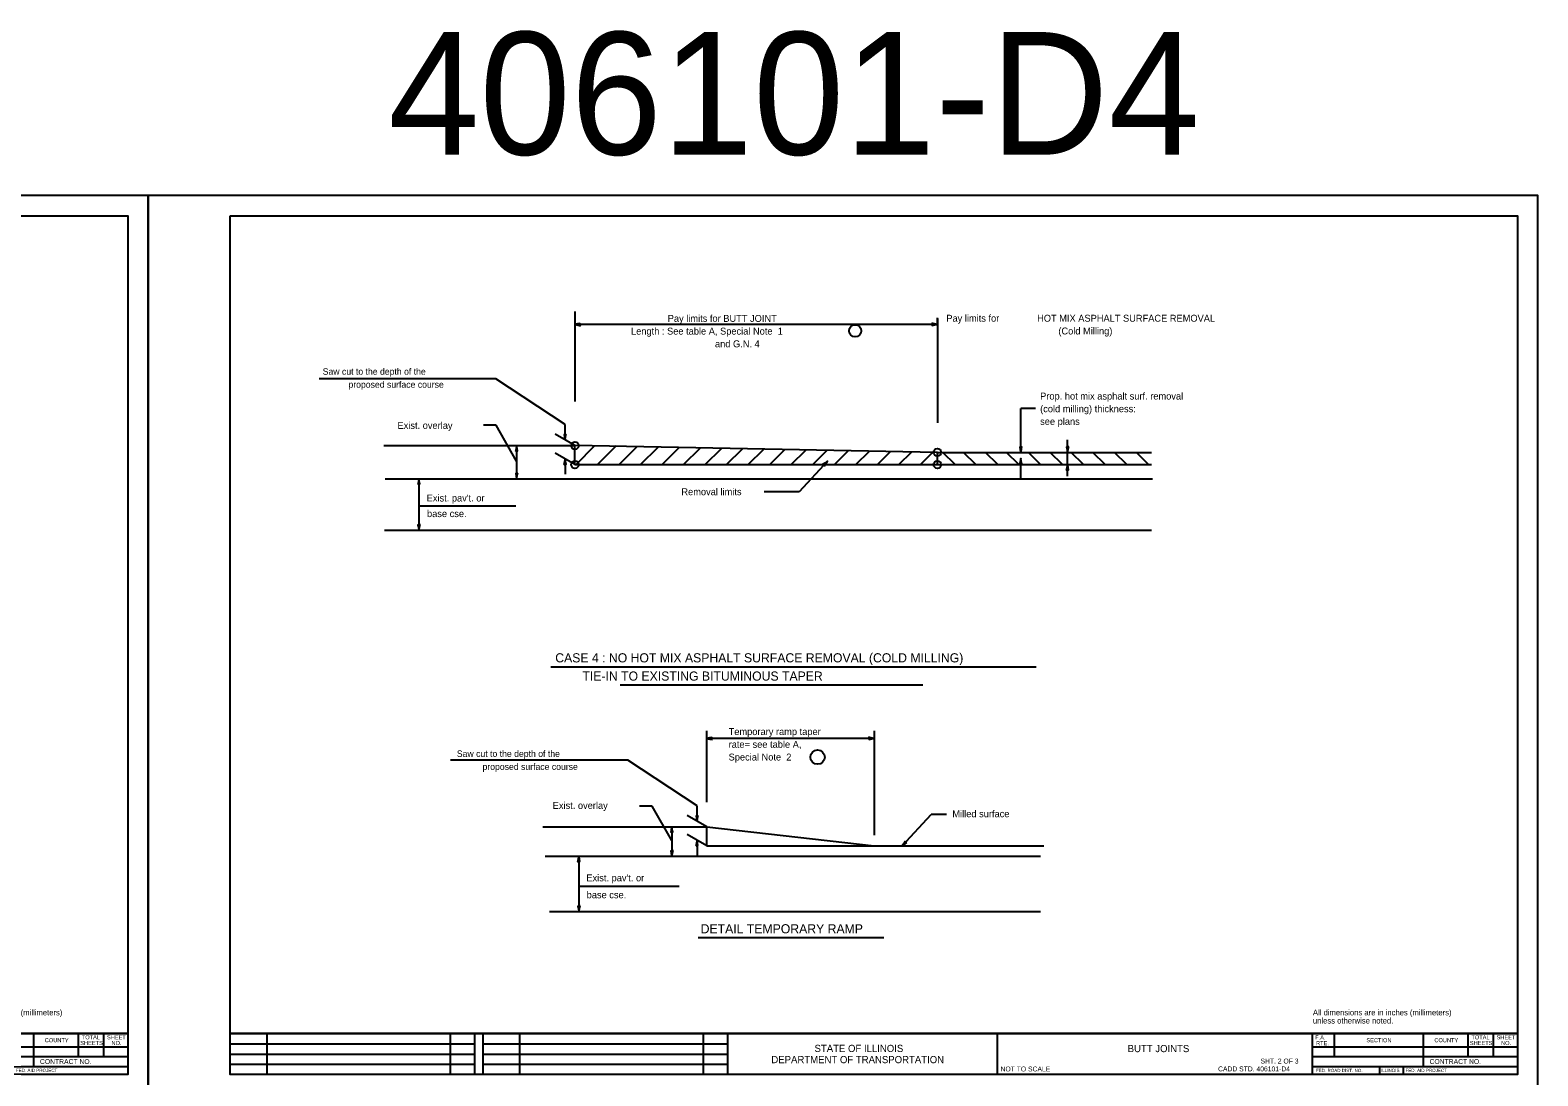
# Model space of a CAD drawing. Extents: x 112682 to 126021, y 61994 to 72129.
# Drawn here: x 118344 to 120189, y 70851 to 72129 of the extents above; entities that cross this region are included whole.
import ezdxf

# ---------------------------------------------------------------- set-up
doc = ezdxf.new("R2010")
doc.units = 0
for name, color, linetype in [('Sheets_50 Reference Boundary', 7, 'Continuous'), ('Sheets_General Details', 7, 'Continuous'), ('Sheets_Printer Plotting Border', 7, 'Continuous')]:
    doc.layers.add(name, color=color, linetype=linetype)

msp = doc.modelspace()

# ---------------------------------------------------------------- linework, layer by layer
at = {"layer": 'Sheets_50 Reference Boundary'}
for points in [[(116888.9, 71902.2), (118463.9, 71902.2), (118463.9, 70902.2), (116888.9, 70902.2)], [(118588.9, 71902.2), (120163.9, 71902.2), (120163.9, 70902.2), (118588.9, 70902.2)]]:
    msp.add_lwpolyline(points, close=True, dxfattribs=at)
at = {"layer": 'Sheets_General Details'}
for p, q in [((118488.9, 71927.2), (116788.9, 71927.2)), ((118488.9, 70827.2), (118488.9, 71927.2)), ((120188.9, 71927.2), (118488.9, 71927.2)), ((118488.9, 71927.2), (118488.9, 70827.2)), ((119010.3, 71778.8), (119010.3, 71778.8)), ((119010.6, 71785.2), (119010.6, 71675.2)), ((119454.3, 71769.5), (119010.6, 71769.5)), ((119454.3, 71769.5), (119454.3, 71777.8)), ((119454.3, 71777), (119454.3, 71730.3)), ((119454.3, 71730.3), (119454.3, 71649)), ((118914.2, 71703.1), (118697.8, 71703.1)), ((118998.8, 71647), (118914.2, 71703.1)), ((119574.4, 71666.7), (119556.3, 71666.7)), ((119556.3, 71613.1), (119556.3, 71666.7)), ((118914.4, 71646.3), (118899.2, 71646.3)), ((118939.5, 71602.5), (118914.4, 71646.3)), ((118998.8, 71628.3), (118998.8, 71647)), ((119010.9, 71621.4), (118986.7, 71635.3)), ((119613.5, 71583.9), (119613.5, 71628.6)), ((118776.9, 71621.4), (119010.9, 71621.4)), ((118939.5, 71621.2), (118939.5, 71580.9)), ((119010.9, 71598.1), (118986.7, 71612)), ((118998.8, 71605.1), (118998.8, 71586.4)), ((119010.9, 71598.1), (119010.9, 71621.4)), ((119454.3, 71613.1), (119010.9, 71621.4)), ((119454.3, 71613.1), (119716.2, 71613.1)), ((119454.3, 71598.1), (119454.3, 71613.1)), ((119556.3, 71580.7), (119556.3, 71605.6)), ((119010.9, 71598.1), (119454.5, 71598.1)), ((119319.7, 71602.2), (119285.1, 71564.9)), ((119454.5, 71598.1), (119716.2, 71598.1)), ((119556.3, 71583), (119556.3, 71598.1)), ((118778.6, 71580.9), (119717.5, 71580.9)), ((118819.9, 71580.9), (118819.9, 71517.9)), ((119285.1, 71564.9), (119242.2, 71564.9)), ((118819.9, 71547.5), (118938.7, 71547.5)), ((118777.7, 71517.9), (119716.2, 71517.9)), ((119575, 71350.5), (118981.4, 71350.5)), ((119436.5, 71328.2), (119066.3, 71328.2)), ((119171.7, 71272.5), (119171.7, 71272.5)), ((119172, 71272.5), (119172, 71185.3)), ((119377.1, 71272.5), (119377.1, 71210.2)), ((119377.1, 71263.2), (119172, 71263.2)), ((119075.6, 71236.8), (118858.6, 71236.8)), ((119160.3, 71180.6), (119075.6, 71236.8)), ((119377.1, 71210.2), (119377.1, 71144.7)), ((119105.2, 71180.5), (119090, 71180.5)), ((119129.4, 71138.3), (119105.2, 71180.5)), ((119160.3, 71162), (119160.3, 71180.6)), ((119172.4, 71155), (119148.2, 71169)), ((119411.2, 71131.7), (119446.7, 71170)), ((119465.3, 71170), (119446.7, 71170)), ((118971.4, 71155), (119172.4, 71155)), ((119129.4, 71155), (119129.4, 71119.2)), ((119172.4, 71131.7), (119148.2, 71145.7)), ((119172.4, 71131.7), (119172.4, 71155)), ((119172.4, 71155), (119377.1, 71131.7)), ((119160.3, 71138.7), (119160.3, 71120.1)), ((119172.4, 71131.7), (119584.7, 71131.7)), ((118974.3, 71119.2), (119580.6, 71119.2)), ((119015.7, 71119.2), (119015.7, 71051.6)), ((119016.2, 71082.4), (119138.4, 71082.4)), ((118979.6, 71051.6), (119580.6, 71051.6)), ((119388.8, 71019.5), (119161.5, 71019.5)), ((116888.9, 70902.2), (118463.9, 70902.2)), ((118348.6, 70902.2), (118348.6, 70862)), ((118403.2, 70902.2), (118403.2, 70874)), ((118434.3, 70902.2), (118434.3, 70874)), ((118588.9, 70902.2), (120163.9, 70902.2)), ((118633.9, 70902.2), (118633.9, 70852.2)), ((118858.2, 70902.2), (118858.2, 70852.2)), ((118888.2, 70902.2), (118888.2, 70852.2)), ((118898.2, 70902.2), (118898.2, 70852.2)), ((118943.2, 70902.2), (118943.2, 70852.2)), ((119167.6, 70902.2), (119167.6, 70852.2)), ((119197.6, 70902.2), (119197.6, 70852.2)), ((119527.6, 70902.2), (119527.6, 70852.2)), ((119912.6, 70902.2), (119912.6, 70852.2)), ((119939.6, 70902.2), (119939.6, 70874)), ((120048.6, 70902.2), (120048.6, 70862)), ((120103.2, 70902.2), (120103.2, 70874)), ((120134.3, 70902.2), (120134.3, 70874)), ((118212.6, 70886), (118463.9, 70886)), ((118588.9, 70889.7), (118888.2, 70889.7)), ((118898.2, 70889.7), (119197.6, 70889.7)), ((119912.6, 70886), (120163.9, 70886)), ((118212.6, 70874), (118463.9, 70874)), ((118588.9, 70877.2), (118888.2, 70877.2)), ((118898.2, 70877.2), (119197.6, 70877.2)), ((119912.6, 70874), (120163.9, 70874)), ((118212.6, 70862), (118463.9, 70862)), ((118588.9, 70864.7), (118888.2, 70864.7)), ((118898.2, 70864.7), (119197.6, 70864.7)), ((119912.6, 70862), (120163.9, 70862)), ((119995, 70862), (119995, 70852.2)), ((120024, 70862), (120024, 70852.2))]:
    msp.add_line(p, q, dxfattribs=at)
for points in [[(116888.9, 71902.2), (118463.9, 71902.2), (118463.9, 70852.2), (116888.9, 70852.2)], [(118588.9, 71902.2), (120163.9, 71902.2), (120163.9, 70852.2), (118588.9, 70852.2)], [(119017.7, 71768), (119017.1, 71769.4), (119016.9, 71770.7), (119014.1, 71770.1), (119010.6, 71769.5), (119014.4, 71768.8)], [(119447.3, 71771), (119447.9, 71769.6), (119448.1, 71768.3), (119450.8, 71768.9), (119454.3, 71769.5), (119450.6, 71770.2)], [(119000.3, 71635.4), (118999, 71634.8), (118997.7, 71634.6), (118998.2, 71631.9), (118998.8, 71628.3), (118999.5, 71632.1)], [(118938.1, 71614.2), (118939.4, 71614.7), (118940.7, 71615), (118940.1, 71617.7), (118939.5, 71621.2), (118938.8, 71617.4)], [(118997.4, 71598), (118998.7, 71598.6), (119000, 71598.8), (118999.4, 71601.5), (118998.8, 71605.1), (118998.2, 71601.3)], [(119554.8, 71598.4), (119556.2, 71599), (119557.5, 71599.2), (119556.9, 71601.9), (119556.3, 71605.4), (119555.6, 71601.7)], [(119557.8, 71620.2), (119556.4, 71619.6), (119555.1, 71619.4), (119555.7, 71616.6), (119556.3, 71613.1), (119557, 71616.9)], [(119614.9, 71620.2), (119613.6, 71619.6), (119612.3, 71619.4), (119612.9, 71616.6), (119613.5, 71613.1), (119614.2, 71616.9)], [(118941, 71588), (118939.7, 71587.4), (118938.4, 71587.2), (118938.9, 71584.4), (118939.5, 71580.9), (118940.2, 71584.7)], [(119313.8, 71598.1), (119315.2, 71597.6), (119316.3, 71596.8), (119317.7, 71599.2), (119319.7, 71602.2), (119316.6, 71599.9)], [(119612, 71591), (119613.4, 71591.6), (119614.7, 71591.8), (119614.1, 71594.5), (119613.5, 71598.1), (119612.8, 71594.3)], [(118818.5, 71573.8), (118819.8, 71574.4), (118821.1, 71574.6), (118820.5, 71577.4), (118819.9, 71580.9), (118819.3, 71577.1)], [(118821.4, 71525), (118820.1, 71524.4), (118818.8, 71524.2), (118819.3, 71521.4), (118819.9, 71517.9), (118820.6, 71521.7)], [(119179.1, 71261.7), (119178.5, 71263), (119178.3, 71264.4), (119175.6, 71263.8), (119172, 71263.2), (119175.8, 71262.5)], [(119370, 71264.6), (119370.6, 71263.3), (119370.8, 71262), (119373.5, 71262.6), (119377.1, 71263.2), (119373.3, 71263.9)], [(119161.7, 71169.1), (119160.4, 71168.5), (119159.1, 71168.3), (119159.6, 71165.5), (119160.3, 71162), (119160.9, 71165.8)], [(119128, 71148), (119129.3, 71148.5), (119130.6, 71148.8), (119130, 71151.5), (119129.4, 71155), (119128.7, 71151.3)], [(119130.9, 71126.2), (119129.5, 71125.7), (119128.2, 71125.4), (119128.8, 71122.7), (119129.4, 71119.2), (119130.1, 71122.9)], [(119158.8, 71131.7), (119160.1, 71132.2), (119161.4, 71132.5), (119160.9, 71135.2), (119160.3, 71138.7), (119159.6, 71135)], [(119417.1, 71135.9), (119415.7, 71136.4), (119414.6, 71137.1), (119413.2, 71134.7), (119411.2, 71131.7), (119414.3, 71134)], [(119014.2, 71112.1), (119015.5, 71112.7), (119016.8, 71112.9), (119016.3, 71115.6), (119015.7, 71119.2), (119015, 71115.4)], [(119017.1, 71058.6), (119015.8, 71058), (119014.5, 71057.8), (119015.1, 71055.1), (119015.7, 71051.6), (119016.4, 71055.3)]]:
    msp.add_lwpolyline(points, close=True, dxfattribs=at)
for points in [[(119012.2, 71598.2), (119035.4, 71621.4)], [(119038.4, 71598.1), (119061.7, 71621.4)], [(119064.8, 71598.1), (119086.7, 71619.9)], [(119091.1, 71598.1), (119112.5, 71619.5)], [(119117.5, 71598.1), (119138.4, 71619)], [(119143.8, 71598.1), (119164.3, 71618.5)], [(119170.2, 71598.1), (119190.1, 71618)], [(119196.5, 71598.1), (119216, 71617.5)], [(119222.9, 71598.1), (119241.9, 71617.1)], [(119249.2, 71598.1), (119267.7, 71616.6)], [(119275.6, 71598.1), (119293.6, 71616.1)], [(119301.9, 71598.1), (119319.5, 71615.6)], [(119328.3, 71598.1), (119345.3, 71615.1)], [(119354.6, 71598.1), (119371.2, 71614.7)], [(119380.9, 71598.1), (119397, 71614.2)], [(119407.3, 71598.1), (119422.9, 71613.7)], [(119433.6, 71598.1), (119448.8, 71613.2)], [(119476.1, 71598.1), (119461.1, 71613.1)], [(119501.4, 71598.1), (119486.4, 71613.1)], [(119528.3, 71598.1), (119513.2, 71613.1)], [(119553.8, 71598.1), (119538.8, 71613.1)], [(119580.6, 71598.1), (119565.6, 71613.1)], [(119607.2, 71598.1), (119592.1, 71613.1)], [(119633, 71598.1), (119618, 71613.1)], [(119659.6, 71598.1), (119644.6, 71613.1)], [(119686.1, 71598.1), (119671.1, 71613.1)], [(119712.7, 71598.1), (119697.7, 71613.1)]]:
    msp.add_lwpolyline(points, dxfattribs=at)
for centre, radius in [((119353.6, 71761.7), 7.43), ((119010.9, 71621.4), 4.68), ((119454.3, 71613.1), 4.68), ((119010.9, 71598.1), 4.68), ((119454.3, 71598.1), 4.68), ((119307.7, 71240.3), 8.78)]:
    msp.add_circle(centre, radius, dxfattribs=at)
at = {"layer": 'Sheets_Printer Plotting Border'}
for points in [[(116788.9, 70827.2), (118488.9, 70827.2), (118488.9, 71927.2), (116788.9, 71927.2)], [(118488.9, 70827.2), (120188.9, 70827.2), (120188.9, 71927.2), (118488.9, 71927.2)]]:
    msp.add_lwpolyline(points, close=True, dxfattribs=at)

# ---------------------------------------------------------------- texts
at = {"layer": 'Sheets_General Details'}
for s, height, p in [('406101-D4', 150, (118782.6, 71977.2)), ('Pay limits for BUTT JOINT', 8.469, (119124.4, 71772.7)), ('Pay limits for ', 8.469, (119465.2, 71772.9)), ('HOT MIX ASPHALT SURFACE REMOVAL', 8.469, (119576.3, 71772.9)), ('Length : See table A, Special Note  1', 8.469, (119079.5, 71757.1)), ('(Cold Milling)', 8.469, (119602.3, 71757.3)), ('and G.N. 4', 8.47, (119182.2, 71741.6)), ('Saw cut to the depth of the', 7.925, (118702.3, 71708)), ('proposed surface course ', 7.925, (118733.8, 71692.1)), ('Prop. hot mix asphalt surf. removal ', 8.469, (119580, 71677.7)), ('(cold milling) thickness:', 8.469, (119580, 71662.2)), ('Exist. overlay', 8.469, (118793.8, 71641.8)), ('see plans', 8.47, (119580, 71646.7)), ('Removal limits', 8.469, (119141.1, 71560.7)), ("Exist. pav't. or", 8.469, (118829.5, 71553)), ('base cse.', 8.47, (118829.9, 71533.9)), ('CASE 4 : NO HOT MIX ASPHALT SURFACE REMOVAL (COLD MILLING)', 11.179, (118986.8, 71356.2)), ('        TIE-IN TO EXISTING BITUMINOUS TAPER', 11.179, (118986.8, 71333.9)), ('Temporary ramp taper ', 8.469, (119198.9, 71267.3)), ('rate= see table A,', 8.469, (119198.9, 71251.7)), ('Saw cut to the depth of the', 7.925, (118866.4, 71240.6)), ('Special Note  2', 8.469, (119198.9, 71236.2)), ('proposed surface course ', 7.925, (118897.8, 71224.7)), ('Exist. overlay', 8.469, (118983.7, 71177)), ('Milled surface', 8.469, (119472.6, 71166.8)), ("Exist. pav't. or", 8.469, (119024.9, 71088.4)), ('base cse.', 8.47, (119025.2, 71067.7)), ('DETAIL TEMPORARY RAMP', 11.179, (119164.7, 71024.8)), ('All dimensions are in inches (millimeters)', 7.001, (118214.2, 70924.5)), ('All dimensions are in inches (millimeters)', 7.001, (119913.7, 70924.5)), ('unless otherwise noted.', 7.001, (119913.7, 70914.5)), ('COUNTY', 5, (118362.3, 70891.6)), ('SHEETS', 5, (118405.7, 70888.2)), ('TOTAL', 5, (118407.6, 70895.2)), ('SHEET', 5, (118438.4, 70895.2)), ('NO.', 5, (118443.9, 70888.2)), ('STATE OF ILLINOIS', 8.75, (119304, 70879.7)), ('BUTT JOINTS', 8.75, (119687.1, 70879.5)), ('F.A. ', 5, (119916.5, 70895)), ('RTE.', 5, (119917.6, 70888)), ('SECTION', 5, (119979.1, 70891.6)), ('COUNTY', 5, (120062.3, 70891.6)), ('SHEETS', 5, (120105.7, 70888.2)), ('TOTAL', 5, (120107.6, 70895.2)), ('SHEET', 5, (120138.4, 70895.2)), ('NO.', 5, (120143.9, 70888.2)), ('CONTRACT NO.      ', 6, (118356.4, 70865)), ('DEPARTMENT OF TRANSPORTATION', 8.75, (119251.2, 70866)), ('SHT. 2 OF 3', 6, (119849.6, 70865.6)), ('CONTRACT NO.      ', 6, (120056.4, 70865)), ('FED. AID PROJECT', 4, (118327, 70855.2)), ('NOT TO SCALE', 6, (119531.6, 70855.9)), ('   CADD STD. 406101-D4', 6, (119790.8, 70856)), ('FED. ROAD DIST. NO.  ', 4, (119917.4, 70855.1)), ('ILLINOIS', 4, (119996.9, 70855.2)), ('FED. AID PROJECT', 4, (120027, 70855.2))]:
    msp.add_text(s, height=height, dxfattribs=at).set_placement(p)

doc.saveas('drawing.dxf')
